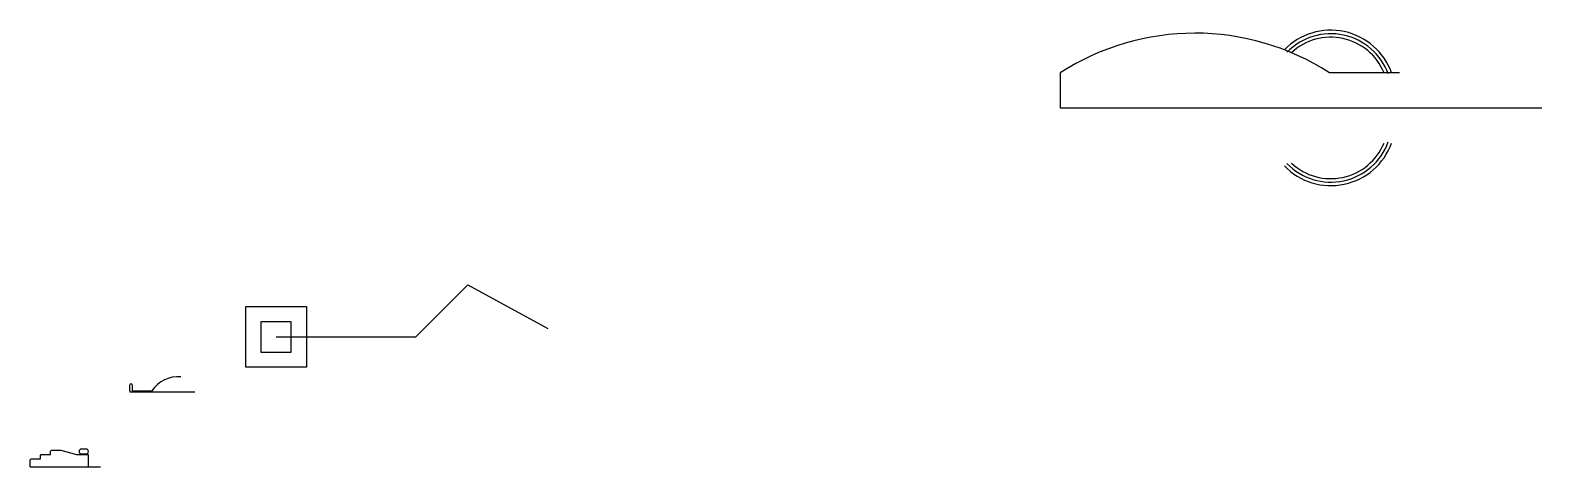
# Model space of a CAD drawing. Header units: millimetres. Extents: x 10 to 656, y 12 to 199.
import ezdxf

# ---------------------------------------------------------------- set-up
doc = ezdxf.new("R2010")
doc.units = ezdxf.units.MM
doc.header["$MEASUREMENT"] = 0
doc.layers.get('0').update_dxf_attribs({"true_color": 0xc2ced6})

msp = doc.modelspace()

# ---------------------------------------------------------------- linework, layer by layer
for p, q in [((450.0033074272441, 165.8800810349731), (655.8035863988276, 165.8800810349731)), ((52.52224376470915, 44.96543605366702), (52.52224376470915, 47.46543605366702)), ((53.02224376470915, 47.96543605366702), (53.02224376470915, 47.96543605366702)), ((53.52224376470915, 47.46543605366702), (53.52224376470915, 44.96543605366702)), ((52.52224376470915, 44.96543605366702), (52.52224376470915, 44.46543605366702)), ((52.52224376470915, 44.46543605366702), (80.31553848849212, 44.46543605366702)), ((53.52224376470915, 44.96543605366702), (62.02224376470915, 44.96543605366702)), ((18.70787186494607, 19.14166757958589), (19.06142525553934, 19.49522097017916)), ((19.06142525553934, 19.49522097017916), (23.06142525553934, 19.49522097017916)), ((23.06142525553934, 19.49522097017916), (29.81683322656076, 17.66097367358574)), ((33.88089408464505, 20.03246654721697), (31.87255081652412, 20.03246654721697)), ((10.00076508375952, 15.43456079839934), (10.3543184743528, 15.78811418899262)), ((10.00076508375952, 12.43456079839934), (10.00076508375952, 15.43456079839934)), ((10.3543184743528, 15.78811418899262), (14.3543184743528, 15.78811418899262)), ((14.3543184743528, 17.28811418899262), (14.70787186494607, 17.64166757958589)), ((14.3543184743528, 15.78811418899262), (14.3543184743528, 17.28811418899262)), ((14.70787186494607, 17.64166757958589), (18.70787186494607, 17.64166757958589)), ((18.70787186494607, 17.64166757958589), (18.70787186494607, 19.14166757958589)), ((29.81683322656076, 17.66097367358574), (34.81683322656076, 17.66097367358574)), ((30.87255081652412, 19.03246654721697), (30.87255081652412, 18.96058053948163)), ((31.87255081652412, 17.96058053948163), (33.88089408464505, 17.96058053948163)), ((34.81683322656076, 17.66097367358574), (34.81683322656076, 12.43456079839934)), ((34.88089408464505, 18.96058053948163), (34.88089408464505, 19.03246654721697)), ((10.00076508375952, 12.43456079839934), (40.00076508375952, 12.43456079839934))]:
    msp.add_line(p, q)
for points in [[(595.065444941867, 180.9203070611709), (565.065444941867, 180.9203070611709, 0.2945160804897688), (450.0033074272441, 180.8800810349731), (450.0033074272441, 165.8800810349731)], [(74.27530796309006, 50.93713708099321, 0.2642654984127277), (62.02224376470915, 44.96543605366702), (62.02224376470915, 44.46543605366702)]]:
    msp.add_lwpolyline(points, format="xyb")
msp.add_lwpolyline([(115.0556360493134, 67.96619371385023), (174.7524478199499, 67.96619371385023), (197.0053633185108, 90.21910921241113), (231.0940849463621, 71.55159916784278)])
for points in [[(128.0556360493135, 54.96619371385023), (102.0556360493134, 54.96619371385023), (102.0556360493134, 80.96619371385023), (128.0556360493135, 80.96619371385023)], [(108.5556360493135, 61.46619371385023), (121.5556360493135, 61.46619371385023), (121.5556360493135, 74.46619371385023), (108.5556360493135, 74.46619371385023)]]:
    msp.add_lwpolyline(points, close=True)
for centre, radius, start, end in [((565.6686441163488, 171.5011794999681), 27.61465810143843, 19.94339341193771, 135.9309210226232), ((565.6686441163488, 171.5011794999681), 26.11465810143842, 19.94339341193771, 135.9309210226232), ((565.6686441163488, 171.5011794999681), 24.61465810143843, 22.49875465066151, 133.0713778953258), ((565.6686441163488, 160.2589825699781), 27.61465810143843, 224.0690789773765, 340.0566065880619), ((565.6686441163488, 160.2589825699781), 26.11465810143842, 224.0690789773765, 340.0566065880619), ((565.6686441163488, 160.2589825699781), 24.61465810143843, 226.9286221046749, 337.5012453493383), ((53.02224376470915, 47.46543605366702), 0.5, 90, 180), ((53.02224376470915, 47.46543605366702), 0.5, 0, 90), ((31.87255081652412, 19.03246654721697), 1, 90, 180), ((33.88089408464505, 19.03246654721697), 1, 0, 90), ((31.87255081652412, 18.96058053948163), 1, 180, 270), ((33.88089408464505, 18.96058053948163), 1, 270, 0)]:
    msp.add_arc(centre, radius, start, end)

doc.saveas('drawing.dxf')
